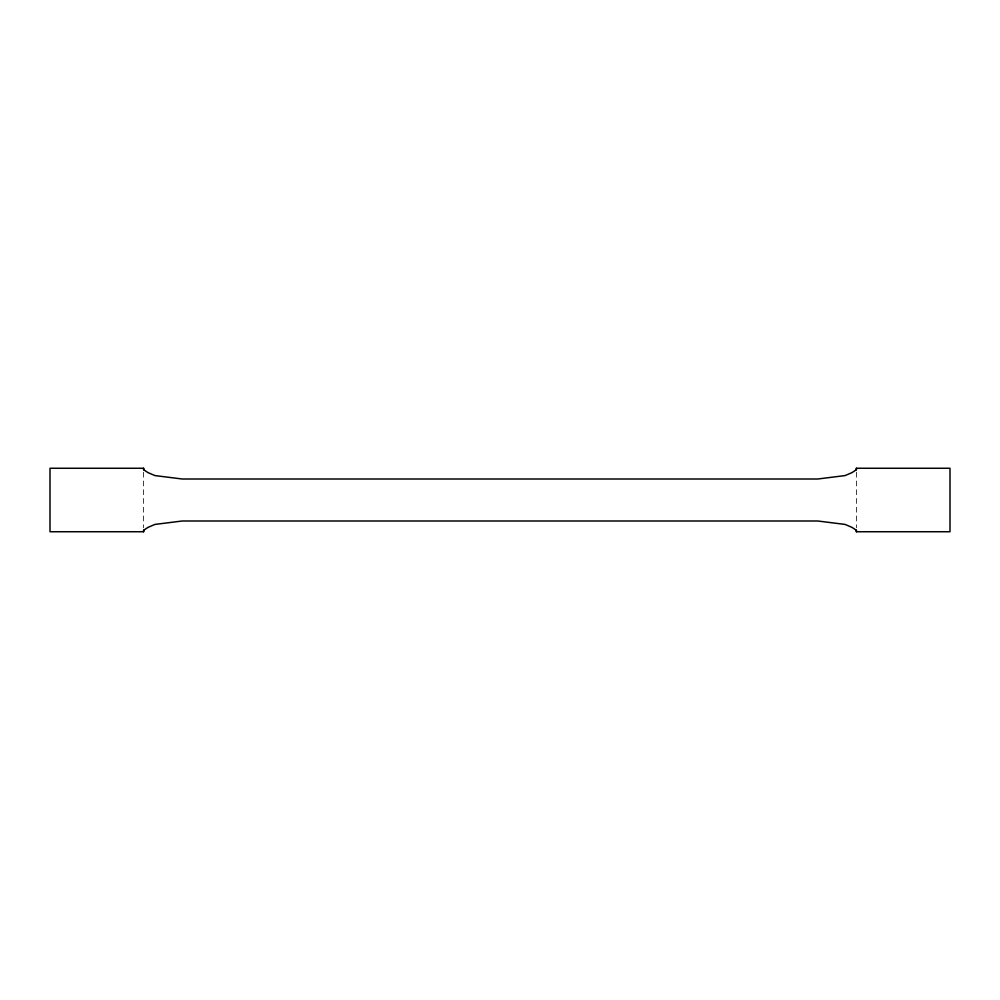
<?xml version="1.0" encoding="UTF-8"?>
<svg xmlns="http://www.w3.org/2000/svg" width="1000" height="1000" viewBox="0 0 1000 1000"><rect width="100%" height="100%" fill="white"/><g stroke="black" fill="none" stroke-linecap="round" stroke-linejoin="round"><path stroke-width="0.75" stroke-dasharray="5 3.75" d="M856.388 472.212L856.388 527.788M143.613 472.212L143.613 527.788"/><path stroke-width="1.5" d="M856.388 531.737L856.4 530.262L852.013 527.4L845.088 524.425L817.788 521L182.213 521L154.913 524.425L147.988 527.4L143.625 530.262L143.613 531.737L50 531.737L50 468.263L143.613 468.263L143.625 469.738L147.988 472.6L154.913 475.575L182.213 479L817.788 479L845.088 475.575L852.013 472.6L856.4 469.738L856.388 468.263L950 468.263L950 531.737L856.388 531.737L856.388 530.262M856.388 468.263L856.388 469.738M143.613 468.263L143.613 469.738M143.613 530.262L143.613 531.737"/></g></svg>
